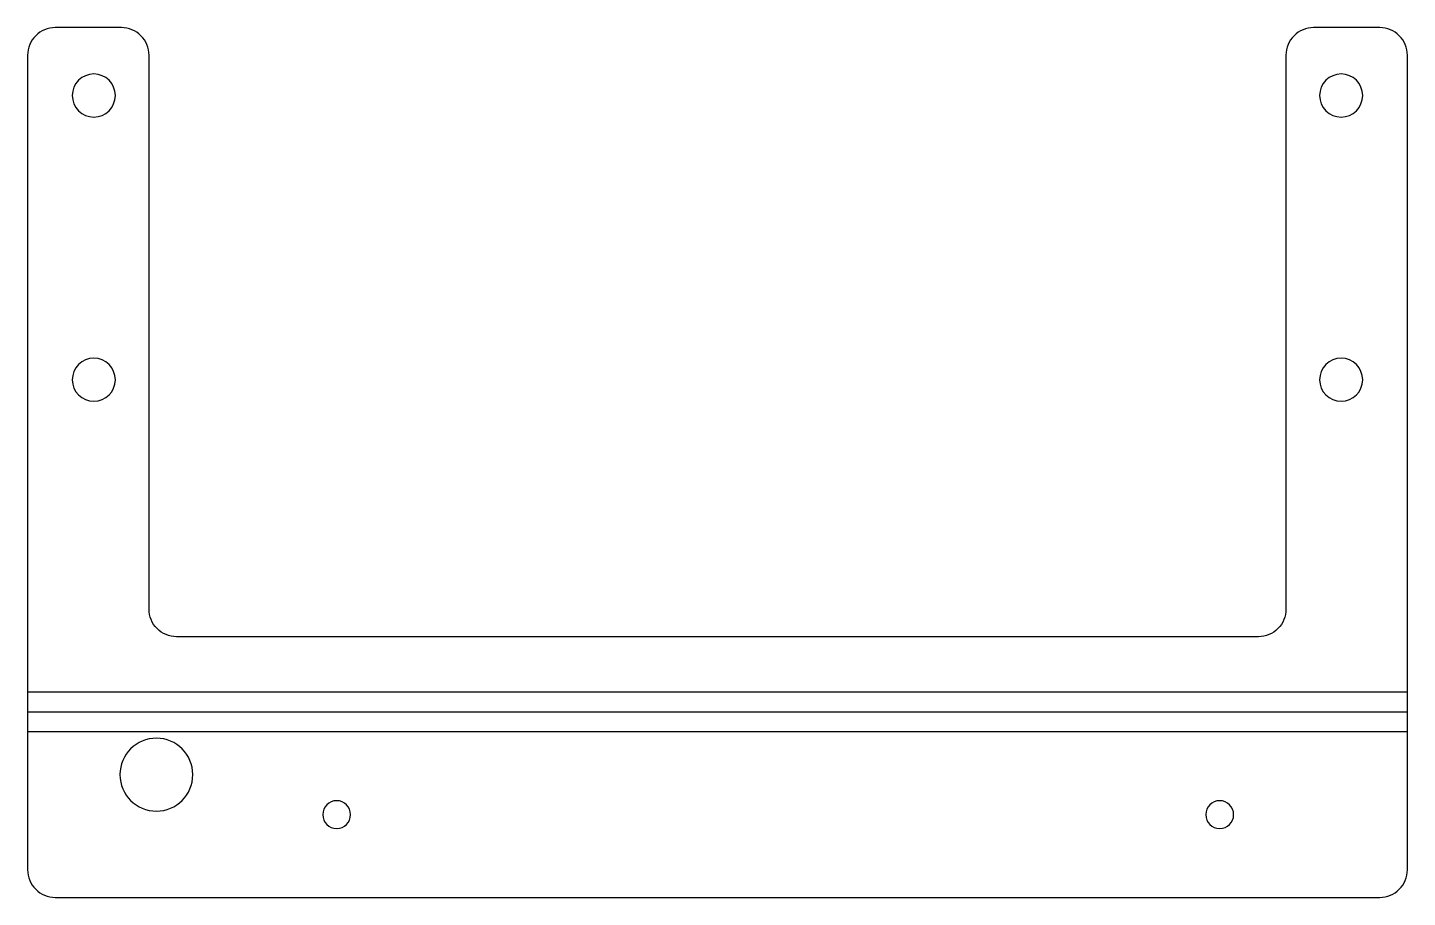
# Model space of a CAD drawing. Header units: millimetres. Extents: x -3 to 123, y 0 to 79.
import ezdxf

# ---------------------------------------------------------------- set-up
doc = ezdxf.new("R2010")
doc.units = ezdxf.units.MM

msp = doc.modelspace()

# ---------------------------------------------------------------- linework, layer by layer
at = {"layer": 'BEND'}
msp.add_line((-2.5, 16.81), (122.5, 16.81), dxfattribs=at)
at = {"layer": 'BEND_EXTENT'}
for p, q in [((-2.5, 18.62), (122.5, 18.62)), ((122.5, 15), (-2.5, 15))]:
    msp.add_line(p, q, dxfattribs=at)
at = {"layer": 'INTERIOR_PROFILES', "extrusion": (0, 0, -1)}
for centre, radius in [((-3.5, 72.65), 1.95), ((-116.5, 72.65), 1.95), ((-3.5, 46.9), 1.95), ((-116.5, 46.9), 1.95), ((-9.17, 11.12), 3.3), ((-25.5, 7.5), 1.26), ((-105.5, 7.5), 1.26)]:
    msp.add_circle(centre, radius, dxfattribs=at)
at = {"layer": 'OUTER_PROFILES'}
msp.add_lwpolyline([(111.5, 26.12, -0.414214), (109, 23.62), (11, 23.62, -0.414214), (8.5, 26.12), (8.5, 76.3, 0.414214), (6, 78.8), (0, 78.8, 0.414214), (-2.5, 76.3), (-2.5, 2.5, 0.414214), (0, 0), (120, 0, 0.414214), (122.5, 2.5), (122.5, 76.3, 0.414214), (120, 78.8), (114, 78.8, 0.414214), (111.5, 76.3)], format="xyb", close=True, dxfattribs=at)

doc.saveas('drawing.dxf')
